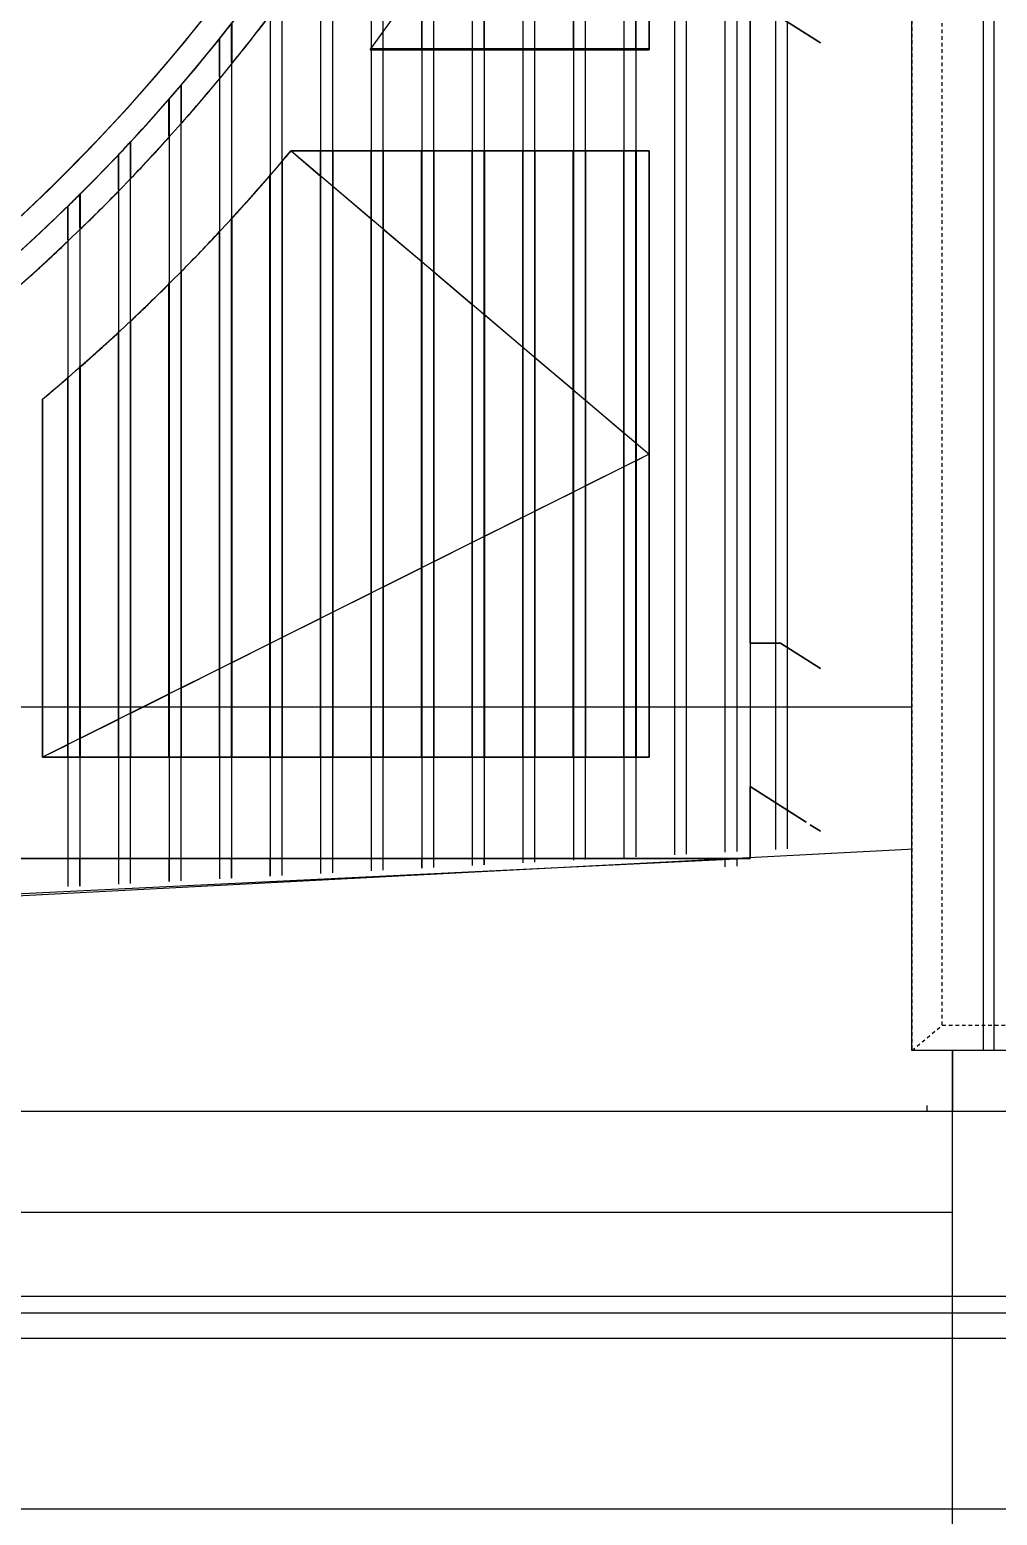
# Model space of a CAD drawing. Header units: millimetres. Extents: x -4391136 to -1798569, y -886572 to -291056.
# Drawn here: x -2253773 to -2252816, y -390540 to -389070 of the extents above; entities that cross this region are included whole.
import ezdxf

# ---------------------------------------------------------------- set-up
doc = ezdxf.new("R2010")
doc.units = ezdxf.units.MM
doc.set_wipeout_variables(frame=1)
doc.linetypes.add('TA_GL_005.00000', pattern=[13.75, 5, -1.25, 1.25, -1.25, 5])
doc.linetypes.add('TA_HL_001.00000', pattern=[6.5, 3.55, -2.95])
for name, color, linetype in [('000 - 0_SYM_DWG_GRIDLINE_MAIN_COLOR_251', 7, 'Continuous'), ('000 - CONCRETE_EX_BUILDING_MAIN_COLOR_1', 7, 'Continuous'), ('000 - CONCRETE_EX_BUILDING_SUB_COLOR_251', 7, 'Continuous'), ('000 - CONCRETE_EX_CANOPY_MAIN_COLOR_251', 7, 'Continuous'), ('000 - CONCRETE_WALL_MAIN_COLOR_1', 7, 'Continuous'), ('010 - ASPG_EXTR_MAIN_COLOR_2', 7, 'Continuous'), ('010 - ASPG_EXTR_WIPEOUT_', 7, 'Continuous'), ('010 - ASPG_FRAMING_MAIN_COLOR_1', 7, 'Continuous'), ('010 - ASPG_FRAMING_SUB_COLOR_2', 7, 'Continuous'), ('_PP-Dim', 7, 'Continuous'), ('Xref-E1-E4$0$E2_Ent2-CRD$0$_Beam', 7, 'Continuous'), ('Xref-E1-E4$0$E2_Ent2-CRD$0$_Col', 7, 'Continuous')]:
    doc.layers.add(name, color=color, linetype=linetype)
doc.styles.add('TA', font='', dxfattribs={"height": 4.5})
doc.styles.get('TA').set_extended_font_data('Cordia New')

# ---------------------------------------------------------------- blocks, each defined once
blk = doc.blocks.new('W-1-PP17-ENT2_REV00_20260527-020919_ELEVATION_2_ST')
at = {"layer": 'Xref-E1-E4$0$E2_Ent2-CRD$0$_Beam', "color": 7, "lineweight": -3}
blk.add_line((-22025, 105590), (-19735, 105590), dxfattribs=at)
at = {"layer": 'Xref-E1-E4$0$E2_Ent2-CRD$0$_Col', "color": 7}
blk.add_lwpolyline([(-19735, 102190), (-19735, 114090), (-19235, 114090), (-19235, 102190)], dxfattribs=at)
blk = doc.blocks.new('*U2335')
at = {"layer": '000 - 0_SYM_DWG_GRIDLINE_MAIN_COLOR_251', "color": 7, "linetype": 'ByBlock', "ltscale": 5}
blk.add_line((20, 0), (-573.796, 0), dxfattribs=at)
at = {"color": 7, "style": 'TA', "flags": 1}
blk.add_attdef('LOCATION', (6, -6), '', height=4.5, rotation=270, dxfattribs=at)
blk = doc.blocks.new('W-1-PP17-ENT2_REV00_20260527-020919_ELEVATION_2_DIMS')
at = {"layer": '000 - 0_SYM_DWG_GRIDLINE_MAIN_COLOR_251', "color": 7, "linetype": 'TA_GL_005.00000', "xscale": 50, "yscale": 50, "zscale": 50, "rotation": 180}
blk.add_blockref('*U2335', (-26525, 106090), dxfattribs=at)
blk = doc.blocks.new('DPA_RF_CANOPY ENTRANCE STRUCTURE _ENT2_I-Shape - Entrance 2_Comment-29717393-ENTRANCE 2 - ENLARGE ELEVATION 2')
at = {"layer": '000 - CONCRETE_WALL_MAIN_COLOR_1', "color": 7}
for p, q in [((-516383.9, 105871.1), (-516383.9, 105690.6)), ((-516408.9, 105690.6), (-516408.9, 105695.3))]:
    blk.add_line(p, q, dxfattribs=at)
blk = doc.blocks.new('A$C3de08056')
at = {"layer": '000 - CONCRETE_WALL_MAIN_COLOR_1', "color": 7}
for p, q in [((-25909.9, -129), (-25913.9, -129)), ((-25913.9, -129), (-25913.9, -154)), ((-25909.9, -158), (-25909.9, -129)), ((-25913.9, -154), (-25923.9, -154)), ((-25923.9, -154), (-25923.9, -239.7)), ((-25919.9, -158), (-25909.9, -158)), ((-25919.9, -239.5), (-25919.9, -158)), ((-25909.9, -239), (-28909.6, -396.2)), ((-26004.4, -244), (-26042.4, -246)), ((-29334.1, -500), (-16609.4, -500)), ((-29309.4, -500), (-16609.4, -500)), ((-16609.4, -683.6), (-29334.1, -683.6)), ((-16609.4, -700), (-29759.4, -700)), ((-16609.4, -725), (-29759.4, -725)), ((-16609.4, -725), (-29509.4, -725)), ((-16609.4, -894), (-29559.4, -894)), ((-16609.4, -894), (-29509.4, -894))]:
    blk.add_line(p, q, dxfattribs=at)
blk.add_blockref('DPA_RF_CANOPY ENTRANCE STRUCTURE _ENT2_I-Shape - Entrance 2_Comment-29717393-ENTRANCE 2 - ENLARGE ELEVATION 2', (490474, -106190), dxfattribs=at)
blk = doc.blocks.new('DPA_CP_Entrance Canopy Curve_Ent 2_Edge Rev B-2 - Entrance Canopy Curve_Right-28747511-ENTRANCE 2 - ELEVATION 2')
at = {"layer": '000 - CONCRETE_EX_BUILDING_SUB_COLOR_251', "color": 7}
for p, q in [((-516578.4, 108215), (-516578.4, 105940.8)), ((-516566.4, 105941.4), (-516566.4, 108215)), ((-516528.4, 108215), (-516528.4, 105943.4)), ((-516516.4, 105944), (-516516.4, 108215)), ((-516478.4, 108215), (-516478.4, 105946)), ((-516466.4, 105946.7), (-516466.4, 108215)), ((-516428.4, 108215), (-516428.4, 105948.7)), ((-516416.4, 105949.3), (-516416.4, 108215)), ((-516616.4, 105938.8), (-516616.4, 107520.6)), ((-516628.4, 107466.8), (-516628.4, 105938.2)), ((-516666.4, 105936.2), (-516666.4, 107331.2)), ((-516678.4, 107295.2), (-516678.4, 105935.6)), ((-516716.4, 105933.6), (-516716.4, 107194.9)), ((-516728.4, 107166.5), (-516728.4, 105932.9)), ((-516766.4, 105930.9), (-516766.4, 107084.3)), ((-516778.4, 107060.4), (-516778.4, 105930.3)), ((-516816.4, 105928.3), (-516816.4, 106989.9)), ((-516828.4, 106969.1), (-516828.4, 105927.7)), ((-516866.4, 105925.7), (-516866.4, 106907.1)), ((-516878.4, 106888.6), (-516878.4, 105925.1)), ((-516916.4, 105923.1), (-516916.4, 106833)), ((-516928.4, 106816.4), (-516928.4, 105922.5)), ((-516966.4, 105920.5), (-516966.4, 106766)), ((-516966.4, 106766), (-516966.4, 106727.7)), ((-516978.4, 106750.9), (-516978.4, 105919.8)), ((-516978.4, 106713.5), (-516978.4, 106750.9)), ((-517016.4, 105917.8), (-517016.4, 106705)), ((-517016.4, 106705), (-517016.4, 106668.7)), ((-517028.4, 106691.1), (-517028.4, 105917.2)), ((-517028.4, 106654.5), (-517028.4, 106691.1)), ((-517066.4, 105915.2), (-517066.4, 106648.9)), ((-517066.4, 106648.9), (-517066.4, 106614)), ((-517078.4, 106636.1), (-517078.4, 105914.6)), ((-517078.4, 106602), (-517078.4, 106636.1)), ((-516907.6, 106640), (-516878.4, 106640)), ((-516878.4, 106640), (-516907.6, 106640)), ((-516907.6, 106640), (-516878.4, 106640)), ((-516878.4, 106640), (-516907.6, 106640)), ((-516907.6, 106640), (-516878.4, 106640)), ((-516878.4, 106640), (-516907.6, 106640)), ((-516878.4, 106040), (-516878.4, 106640)), ((-516866.4, 106640), (-516828.4, 106640)), ((-516828.4, 106640), (-516866.4, 106640)), ((-516866.4, 106640), (-516866.4, 106040)), ((-516866.4, 106640), (-516828.4, 106640)), ((-516828.4, 106640), (-516866.4, 106640)), ((-516866.4, 106640), (-516828.4, 106640)), ((-516828.4, 106640), (-516866.4, 106640)), ((-516828.4, 106040), (-516828.4, 106640)), ((-516816.4, 106640), (-516778.4, 106640)), ((-516778.4, 106640), (-516816.4, 106640)), ((-516816.4, 106640), (-516816.4, 106040)), ((-516816.4, 106640), (-516778.4, 106640)), ((-516778.4, 106640), (-516816.4, 106640)), ((-516816.4, 106640), (-516778.4, 106640)), ((-516778.4, 106640), (-516816.4, 106640)), ((-516778.4, 106040), (-516778.4, 106640)), ((-516766.4, 106640), (-516728.4, 106640)), ((-516728.4, 106640), (-516766.4, 106640)), ((-516766.4, 106640), (-516766.4, 106040)), ((-516766.4, 106640), (-516728.4, 106640)), ((-516728.4, 106640), (-516766.4, 106640)), ((-516766.4, 106640), (-516728.4, 106640)), ((-516728.4, 106640), (-516766.4, 106640)), ((-516728.4, 106040), (-516728.4, 106640)), ((-516716.4, 106640), (-516678.4, 106640)), ((-516678.4, 106640), (-516716.4, 106640)), ((-516716.4, 106640), (-516716.4, 106040)), ((-516716.4, 106640), (-516678.4, 106640)), ((-516678.4, 106640), (-516716.4, 106640)), ((-516716.4, 106640), (-516678.4, 106640)), ((-516678.4, 106640), (-516716.4, 106640)), ((-516678.4, 106040), (-516678.4, 106640)), ((-516666.4, 106640), (-516628.4, 106640)), ((-516628.4, 106640), (-516666.4, 106640)), ((-516666.4, 106640), (-516666.4, 106040)), ((-516666.4, 106640), (-516628.4, 106640)), ((-516628.4, 106640), (-516666.4, 106640)), ((-516666.4, 106640), (-516628.4, 106640)), ((-516628.4, 106640), (-516666.4, 106640)), ((-516628.4, 106040), (-516628.4, 106640)), ((-516616.4, 106640), (-516578.4, 106640)), ((-516578.4, 106640), (-516616.4, 106640)), ((-516616.4, 106640), (-516616.4, 106040)), ((-516616.4, 106640), (-516578.4, 106640)), ((-516578.4, 106640), (-516616.4, 106640)), ((-516616.4, 106640), (-516578.4, 106640)), ((-516578.4, 106640), (-516616.4, 106640)), ((-516578.4, 106040), (-516578.4, 106640)), ((-516566.4, 106640), (-516553.4, 106640)), ((-516553.4, 106640), (-516566.4, 106640)), ((-516566.4, 106640), (-516566.4, 106040)), ((-516566.4, 106640), (-516553.4, 106640)), ((-516553.4, 106640), (-516566.4, 106640)), ((-516566.4, 106640), (-516553.4, 106640)), ((-516553.4, 106640), (-516566.4, 106640)), ((-516553.4, 106640), (-516553.4, 106040)), ((-516553.4, 106040), (-516553.4, 106640)), ((-516553.4, 106640), (-516553.4, 106040)), ((-516553.4, 106040), (-516553.4, 106640)), ((-516553.4, 106640), (-516553.4, 106040)), ((-516553.4, 106040), (-516553.4, 106640)), ((-516916.4, 106630.1), (-516916.4, 106040)), ((-516928.4, 106040), (-516928.4, 106616.6)), ((-517116.4, 105912.6), (-517116.4, 106597.1)), ((-517116.4, 106597.1), (-517116.4, 106564)), ((-517128.4, 106585.3), (-517128.4, 105912)), ((-517128.4, 106552), (-517128.4, 106585.3)), ((-516978.4, 106040), (-516978.4, 106560.3)), ((-516966.4, 106573.8), (-516966.4, 106040)), ((-517016.4, 106521.6), (-517016.4, 106040)), ((-517028.4, 106040), (-517028.4, 106509.6)), ((-517078.4, 106040), (-517078.4, 106460.9)), ((-517066.4, 106471.6), (-517066.4, 106040)), ((-517128.4, 106040), (-517128.4, 106416.6)), ((-517116.4, 106427.2), (-517116.4, 106040)), ((-517153.4, 106040), (-517153.4, 106394.4)), ((-517153.4, 106394.4), (-517153.4, 106040)), ((-517153.4, 106040), (-517153.4, 106394.4)), ((-517153.4, 106394.4), (-517153.4, 106040)), ((-517153.4, 106040), (-517153.4, 106394.4)), ((-517153.4, 106394.4), (-517153.4, 106040)), ((-517128.4, 106040), (-517153.4, 106040)), ((-517153.4, 106040), (-517128.4, 106040)), ((-517128.4, 106040), (-517153.4, 106040)), ((-517153.4, 106040), (-517128.4, 106040)), ((-517128.4, 106040), (-517153.4, 106040)), ((-517153.4, 106040), (-517128.4, 106040)), ((-517078.4, 106040), (-517116.4, 106040)), ((-517116.4, 106040), (-517078.4, 106040)), ((-517078.4, 106040), (-517116.4, 106040)), ((-517116.4, 106040), (-517078.4, 106040)), ((-517078.4, 106040), (-517116.4, 106040)), ((-517116.4, 106040), (-517078.4, 106040)), ((-517028.4, 106040), (-517066.4, 106040)), ((-517066.4, 106040), (-517028.4, 106040)), ((-517028.4, 106040), (-517066.4, 106040)), ((-517066.4, 106040), (-517028.4, 106040)), ((-517028.4, 106040), (-517066.4, 106040)), ((-517066.4, 106040), (-517028.4, 106040)), ((-516978.4, 106040), (-517016.4, 106040)), ((-517016.4, 106040), (-516978.4, 106040)), ((-516978.4, 106040), (-517016.4, 106040)), ((-517016.4, 106040), (-516978.4, 106040)), ((-516978.4, 106040), (-517016.4, 106040)), ((-517016.4, 106040), (-516978.4, 106040)), ((-516928.4, 106040), (-516966.4, 106040)), ((-516966.4, 106040), (-516928.4, 106040)), ((-516928.4, 106040), (-516966.4, 106040)), ((-516966.4, 106040), (-516928.4, 106040)), ((-516928.4, 106040), (-516966.4, 106040)), ((-516966.4, 106040), (-516928.4, 106040)), ((-516878.4, 106040), (-516916.4, 106040)), ((-516916.4, 106040), (-516878.4, 106040)), ((-516878.4, 106040), (-516916.4, 106040)), ((-516916.4, 106040), (-516878.4, 106040)), ((-516878.4, 106040), (-516916.4, 106040)), ((-516916.4, 106040), (-516878.4, 106040)), ((-516828.4, 106040), (-516866.4, 106040)), ((-516866.4, 106040), (-516828.4, 106040)), ((-516828.4, 106040), (-516866.4, 106040)), ((-516866.4, 106040), (-516828.4, 106040)), ((-516828.4, 106040), (-516866.4, 106040)), ((-516866.4, 106040), (-516828.4, 106040)), ((-516778.4, 106040), (-516816.4, 106040)), ((-516816.4, 106040), (-516778.4, 106040)), ((-516778.4, 106040), (-516816.4, 106040)), ((-516816.4, 106040), (-516778.4, 106040)), ((-516778.4, 106040), (-516816.4, 106040)), ((-516816.4, 106040), (-516778.4, 106040)), ((-516728.4, 106040), (-516766.4, 106040)), ((-516766.4, 106040), (-516728.4, 106040)), ((-516728.4, 106040), (-516766.4, 106040)), ((-516766.4, 106040), (-516728.4, 106040)), ((-516728.4, 106040), (-516766.4, 106040)), ((-516766.4, 106040), (-516728.4, 106040)), ((-516678.4, 106040), (-516716.4, 106040)), ((-516716.4, 106040), (-516678.4, 106040)), ((-516678.4, 106040), (-516716.4, 106040)), ((-516716.4, 106040), (-516678.4, 106040)), ((-516678.4, 106040), (-516716.4, 106040)), ((-516716.4, 106040), (-516678.4, 106040)), ((-516628.4, 106040), (-516666.4, 106040)), ((-516666.4, 106040), (-516628.4, 106040)), ((-516628.4, 106040), (-516666.4, 106040)), ((-516666.4, 106040), (-516628.4, 106040)), ((-516628.4, 106040), (-516666.4, 106040)), ((-516666.4, 106040), (-516628.4, 106040)), ((-516578.4, 106040), (-516616.4, 106040)), ((-516616.4, 106040), (-516578.4, 106040)), ((-516578.4, 106040), (-516616.4, 106040)), ((-516616.4, 106040), (-516578.4, 106040)), ((-516578.4, 106040), (-516616.4, 106040)), ((-516616.4, 106040), (-516578.4, 106040)), ((-516553.4, 106040), (-516566.4, 106040)), ((-516566.4, 106040), (-516553.4, 106040)), ((-516553.4, 106040), (-516566.4, 106040)), ((-516566.4, 106040), (-516553.4, 106040)), ((-516553.4, 106040), (-516566.4, 106040)), ((-516566.4, 106040), (-516553.4, 106040))]:
    blk.add_line(p, q, dxfattribs=at)
for radius, start, end in [(1800, 270, 360), (1825, 270.1424, 0), (1800, 270, 326.8114), (1825, 293.8186, 326.8885), (1825, 321.3356, 321.9427), (1825, 321.3356, 321.9427), (1850, 321.0068, 322.9095), (1850, 321.0068, 322.9095), (1850, 321.0068, 322.9095), (1850, 321.0068, 322.9095), (1850, 321.0068, 322.9095), (1850, 321.0068, 322.9095), (1850, 318.6101, 320.4316), (1850, 318.6101, 320.4316), (1850, 318.6101, 320.4316), (1850, 318.6101, 320.4316), (1850, 318.6101, 320.4316), (1850, 318.6101, 320.4316), (1825, 318.8876, 319.4639), (1825, 318.8876, 319.1758), (1825, 319.1942, 319.4639), (1825, 316.5541, 317.1048), (1825, 316.5541, 317.1048), (1850, 316.3128, 318.0349), (1850, 316.3128, 318.0349), (1850, 316.3128, 318.0349), (1850, 316.3128, 318.0349), (1850, 316.3128, 318.0349), (1850, 316.3128, 318.0349), (1950, 319.7024, 320.0908), (1950, 319.7024, 320.0908), (1950, 319.7024, 320.0908), (1950, 319.7024, 320.0908), (1950, 319.7024, 320.0908), (1950, 319.7024, 320.0908), (1950, 317.4899, 319.1714), (1950, 317.4899, 319.1714), (1950, 317.4899, 319.1714), (1950, 317.4899, 319.1714), (1950, 317.4899, 319.1714), (1950, 317.4899, 319.1714), (1825, 314.317, 314.8459), (1825, 314.317, 314.8459), (1850, 314.1222, 315.787), (1850, 314.1222, 315.787), (1850, 314.1222, 315.787), (1850, 314.1222, 315.787), (1850, 314.1222, 315.787), (1850, 314.1222, 315.787), (1950, 315.3633, 316.9589), (1950, 315.3633, 316.9589), (1950, 315.3633, 316.9589), (1950, 315.3633, 316.9589), (1950, 315.3633, 316.9589), (1950, 315.3633, 316.9589), (1850, 311.983, 313.5965), (1850, 311.983, 313.5965), (1850, 311.983, 313.5965), (1850, 311.983, 313.5965), (1850, 311.983, 313.5965), (1850, 311.983, 313.5965), (1950, 313.2861, 314.8648), (1950, 313.2861, 314.8648), (1950, 313.2861, 314.8648), (1950, 313.2861, 314.8648), (1950, 313.2861, 314.8648), (1950, 313.2861, 314.8648), (1950, 311.3215, 312.8142), (1950, 311.3215, 312.8142), (1950, 311.3215, 312.8142), (1950, 311.3215, 312.8142), (1950, 311.3215, 312.8142), (1950, 311.3215, 312.8142), (1950, 309.8683, 310.8501), (1950, 309.8683, 310.8501), (1950, 309.8683, 310.8501), (1950, 309.8683, 310.8501), (1950, 309.8683, 310.8501), (1950, 309.8683, 310.8501)]:
    blk.add_arc((-518403.4, 107891.1), radius, start, end, dxfattribs=at)
blk = doc.blocks.new('DPA_CP_Entrance Canopy Curve_Ent 2_Edge Rev B-1 - Entrance Canopy Curve_Left-31479712-ENTRANCE 2 - ELEVATION 2')
at = {"layer": '000 - CONCRETE_EX_BUILDING_SUB_COLOR_251', "color": 7}
for p, q in [((-516966.4, 106727.7), (-516966.4, 106766)), ((-516966.4, 106766), (-516966.4, 106727.7)), ((-516978.4, 106750.9), (-516978.4, 106713.5)), ((-516978.4, 106713.5), (-516978.4, 106750.9)), ((-517016.4, 106668.7), (-517016.4, 106705)), ((-517016.4, 106705), (-517016.4, 106668.7)), ((-517028.4, 106691.1), (-517028.4, 106654.5)), ((-517028.4, 106654.5), (-517028.4, 106691.1)), ((-517066.4, 106614), (-517066.4, 106648.9)), ((-517066.4, 106648.9), (-517066.4, 106614)), ((-517078.4, 106636.1), (-517078.4, 106602)), ((-517078.4, 106602), (-517078.4, 106636.1)), ((-516907.6, 106640), (-516878.4, 106615.2)), ((-516907.6, 106640), (-516878.4, 106640)), ((-516878.4, 106640), (-516907.6, 106640)), ((-516907.6, 106640), (-516878.4, 106640)), ((-516878.4, 106640), (-516907.6, 106640)), ((-516907.6, 106640), (-516878.4, 106640)), ((-516878.4, 106640), (-516907.6, 106640)), ((-516878.4, 106640), (-516878.4, 106040)), ((-516878.4, 106040), (-516878.4, 106640)), ((-516866.4, 106640), (-516828.4, 106640)), ((-516828.4, 106640), (-516866.4, 106640)), ((-516866.4, 106040), (-516866.4, 106640)), ((-516866.4, 106640), (-516866.4, 106040)), ((-516866.4, 106640), (-516828.4, 106640)), ((-516828.4, 106640), (-516866.4, 106640)), ((-516866.4, 106640), (-516828.4, 106640)), ((-516828.4, 106640), (-516866.4, 106640)), ((-516828.4, 106640), (-516828.4, 106040)), ((-516828.4, 106040), (-516828.4, 106640)), ((-516816.4, 106640), (-516778.4, 106640)), ((-516778.4, 106640), (-516816.4, 106640)), ((-516816.4, 106040), (-516816.4, 106640)), ((-516816.4, 106640), (-516816.4, 106040)), ((-516816.4, 106640), (-516778.4, 106640)), ((-516778.4, 106640), (-516816.4, 106640)), ((-516816.4, 106640), (-516778.4, 106640)), ((-516778.4, 106640), (-516816.4, 106640)), ((-516778.4, 106640), (-516778.4, 106040)), ((-516778.4, 106040), (-516778.4, 106640)), ((-516766.4, 106640), (-516728.4, 106640)), ((-516728.4, 106640), (-516766.4, 106640)), ((-516766.4, 106040), (-516766.4, 106640)), ((-516766.4, 106640), (-516766.4, 106040)), ((-516766.4, 106640), (-516728.4, 106640)), ((-516728.4, 106640), (-516766.4, 106640)), ((-516766.4, 106640), (-516728.4, 106640)), ((-516728.4, 106640), (-516766.4, 106640)), ((-516728.4, 106640), (-516728.4, 106040)), ((-516728.4, 106040), (-516728.4, 106640)), ((-516716.4, 106640), (-516678.4, 106640)), ((-516678.4, 106640), (-516716.4, 106640)), ((-516716.4, 106040), (-516716.4, 106640)), ((-516716.4, 106640), (-516716.4, 106040)), ((-516716.4, 106640), (-516678.4, 106640)), ((-516678.4, 106640), (-516716.4, 106640)), ((-516716.4, 106640), (-516678.4, 106640)), ((-516678.4, 106640), (-516716.4, 106640)), ((-516678.4, 106640), (-516678.4, 106040)), ((-516678.4, 106040), (-516678.4, 106640)), ((-516666.4, 106640), (-516628.4, 106640)), ((-516628.4, 106640), (-516666.4, 106640)), ((-516666.4, 106040), (-516666.4, 106640)), ((-516666.4, 106640), (-516666.4, 106040)), ((-516666.4, 106640), (-516628.4, 106640)), ((-516628.4, 106640), (-516666.4, 106640)), ((-516666.4, 106640), (-516628.4, 106640)), ((-516628.4, 106640), (-516666.4, 106640)), ((-516628.4, 106640), (-516628.4, 106040)), ((-516628.4, 106040), (-516628.4, 106640)), ((-516616.4, 106640), (-516578.4, 106640)), ((-516578.4, 106640), (-516616.4, 106640)), ((-516616.4, 106040), (-516616.4, 106640)), ((-516616.4, 106640), (-516616.4, 106040)), ((-516616.4, 106640), (-516578.4, 106640)), ((-516578.4, 106640), (-516616.4, 106640)), ((-516616.4, 106640), (-516578.4, 106640)), ((-516578.4, 106640), (-516616.4, 106640)), ((-516578.4, 106640), (-516578.4, 106040)), ((-516578.4, 106040), (-516578.4, 106640)), ((-516566.4, 106640), (-516553.4, 106640)), ((-516553.4, 106640), (-516566.4, 106640)), ((-516566.4, 106040), (-516566.4, 106640)), ((-516566.4, 106640), (-516566.4, 106040)), ((-516566.4, 106640), (-516553.4, 106640)), ((-516553.4, 106640), (-516566.4, 106640)), ((-516566.4, 106640), (-516553.4, 106640)), ((-516553.4, 106640), (-516566.4, 106640)), ((-516553.4, 106640), (-516553.4, 106040)), ((-516553.4, 106040), (-516553.4, 106640)), ((-516553.4, 106640), (-516553.4, 106040)), ((-516553.4, 106040), (-516553.4, 106640)), ((-516553.4, 106640), (-516553.4, 106040)), ((-516553.4, 106040), (-516553.4, 106640)), ((-516916.4, 106040), (-516916.4, 106630.1)), ((-516916.4, 106630.1), (-516916.4, 106040)), ((-516928.4, 106616.6), (-516928.4, 106040)), ((-516928.4, 106040), (-516928.4, 106616.6)), ((-516866.4, 106605.1), (-516828.4, 106572.9)), ((-517116.4, 106564), (-517116.4, 106597.1)), ((-517116.4, 106597.1), (-517116.4, 106564)), ((-517128.4, 106585.3), (-517128.4, 106552)), ((-517128.4, 106552), (-517128.4, 106585.3)), ((-516978.4, 106560.3), (-516978.4, 106040)), ((-516978.4, 106040), (-516978.4, 106560.3)), ((-516966.4, 106040), (-516966.4, 106573.8)), ((-516966.4, 106573.8), (-516966.4, 106040)), ((-516816.4, 106562.7), (-516778.4, 106530.6)), ((-517016.4, 106040), (-517016.4, 106521.6)), ((-517016.4, 106521.6), (-517016.4, 106040)), ((-516766.4, 106520.4), (-516728.4, 106488.2)), ((-517028.4, 106509.6), (-517028.4, 106040)), ((-517028.4, 106040), (-517028.4, 106509.6)), ((-516716.4, 106478.1), (-516678.4, 106445.9)), ((-517078.4, 106460.9), (-517078.4, 106040)), ((-517078.4, 106040), (-517078.4, 106460.9)), ((-517066.4, 106040), (-517066.4, 106471.6)), ((-517066.4, 106471.6), (-517066.4, 106040)), ((-516666.4, 106435.7), (-516628.4, 106403.5)), ((-517128.4, 106416.6), (-517128.4, 106040)), ((-517128.4, 106040), (-517128.4, 106416.6)), ((-517116.4, 106040), (-517116.4, 106427.2)), ((-517116.4, 106427.2), (-517116.4, 106040)), ((-517153.4, 106040), (-517153.4, 106394.4)), ((-517153.4, 106394.4), (-517153.4, 106040)), ((-517153.4, 106040), (-517153.4, 106394.4)), ((-517153.4, 106394.4), (-517153.4, 106040)), ((-517153.4, 106040), (-517153.4, 106394.4)), ((-517153.4, 106394.4), (-517153.4, 106040)), ((-516616.4, 106393.4), (-516578.4, 106361.2)), ((-516566.4, 106351), (-516553.4, 106340)), ((-516553.4, 106340), (-516566.4, 106333.5)), ((-516578.4, 106327.5), (-516616.4, 106308.5)), ((-516628.4, 106302.5), (-516666.4, 106283.5)), ((-516678.4, 106277.5), (-516716.4, 106258.5)), ((-516728.4, 106252.5), (-516766.4, 106233.5)), ((-516778.4, 106227.5), (-516816.4, 106208.5)), ((-516828.4, 106202.5), (-516866.4, 106183.5)), ((-516878.4, 106177.5), (-516916.4, 106158.5)), ((-516928.4, 106152.5), (-516966.4, 106133.5)), ((-516978.4, 106127.5), (-517016.4, 106108.5)), ((-517028.4, 106102.5), (-517066.4, 106083.5)), ((-517078.4, 106077.5), (-517116.4, 106058.5)), ((-517128.4, 106052.5), (-517153.4, 106040)), ((-517128.4, 106040), (-517153.4, 106040)), ((-517153.4, 106040), (-517128.4, 106040)), ((-517128.4, 106040), (-517153.4, 106040)), ((-517153.4, 106040), (-517128.4, 106040)), ((-517128.4, 106040), (-517153.4, 106040)), ((-517153.4, 106040), (-517128.4, 106040)), ((-517078.4, 106040), (-517116.4, 106040)), ((-517116.4, 106040), (-517078.4, 106040)), ((-517078.4, 106040), (-517116.4, 106040)), ((-517116.4, 106040), (-517078.4, 106040)), ((-517078.4, 106040), (-517116.4, 106040)), ((-517116.4, 106040), (-517078.4, 106040)), ((-517028.4, 106040), (-517066.4, 106040)), ((-517066.4, 106040), (-517028.4, 106040)), ((-517028.4, 106040), (-517066.4, 106040)), ((-517066.4, 106040), (-517028.4, 106040)), ((-517028.4, 106040), (-517066.4, 106040)), ((-517066.4, 106040), (-517028.4, 106040)), ((-516978.4, 106040), (-517016.4, 106040)), ((-517016.4, 106040), (-516978.4, 106040)), ((-516978.4, 106040), (-517016.4, 106040)), ((-517016.4, 106040), (-516978.4, 106040)), ((-516978.4, 106040), (-517016.4, 106040)), ((-517016.4, 106040), (-516978.4, 106040)), ((-516928.4, 106040), (-516966.4, 106040)), ((-516966.4, 106040), (-516928.4, 106040)), ((-516928.4, 106040), (-516966.4, 106040)), ((-516966.4, 106040), (-516928.4, 106040)), ((-516928.4, 106040), (-516966.4, 106040)), ((-516966.4, 106040), (-516928.4, 106040)), ((-516878.4, 106040), (-516916.4, 106040)), ((-516916.4, 106040), (-516878.4, 106040)), ((-516878.4, 106040), (-516916.4, 106040)), ((-516916.4, 106040), (-516878.4, 106040)), ((-516878.4, 106040), (-516916.4, 106040)), ((-516916.4, 106040), (-516878.4, 106040)), ((-516828.4, 106040), (-516866.4, 106040)), ((-516866.4, 106040), (-516828.4, 106040)), ((-516828.4, 106040), (-516866.4, 106040)), ((-516866.4, 106040), (-516828.4, 106040)), ((-516828.4, 106040), (-516866.4, 106040)), ((-516866.4, 106040), (-516828.4, 106040)), ((-516778.4, 106040), (-516816.4, 106040)), ((-516816.4, 106040), (-516778.4, 106040)), ((-516778.4, 106040), (-516816.4, 106040)), ((-516816.4, 106040), (-516778.4, 106040)), ((-516778.4, 106040), (-516816.4, 106040)), ((-516816.4, 106040), (-516778.4, 106040)), ((-516728.4, 106040), (-516766.4, 106040)), ((-516766.4, 106040), (-516728.4, 106040)), ((-516728.4, 106040), (-516766.4, 106040)), ((-516766.4, 106040), (-516728.4, 106040)), ((-516728.4, 106040), (-516766.4, 106040)), ((-516766.4, 106040), (-516728.4, 106040)), ((-516678.4, 106040), (-516716.4, 106040)), ((-516716.4, 106040), (-516678.4, 106040)), ((-516678.4, 106040), (-516716.4, 106040)), ((-516716.4, 106040), (-516678.4, 106040)), ((-516678.4, 106040), (-516716.4, 106040)), ((-516716.4, 106040), (-516678.4, 106040)), ((-516628.4, 106040), (-516666.4, 106040)), ((-516666.4, 106040), (-516628.4, 106040)), ((-516628.4, 106040), (-516666.4, 106040)), ((-516666.4, 106040), (-516628.4, 106040)), ((-516628.4, 106040), (-516666.4, 106040)), ((-516666.4, 106040), (-516628.4, 106040)), ((-516578.4, 106040), (-516616.4, 106040)), ((-516616.4, 106040), (-516578.4, 106040)), ((-516578.4, 106040), (-516616.4, 106040)), ((-516616.4, 106040), (-516578.4, 106040)), ((-516578.4, 106040), (-516616.4, 106040)), ((-516616.4, 106040), (-516578.4, 106040)), ((-516553.4, 106040), (-516566.4, 106040)), ((-516566.4, 106040), (-516553.4, 106040)), ((-516553.4, 106040), (-516566.4, 106040)), ((-516566.4, 106040), (-516553.4, 106040)), ((-516553.4, 106040), (-516566.4, 106040)), ((-516566.4, 106040), (-516553.4, 106040))]:
    blk.add_line(p, q, dxfattribs=at)
for radius, start, end in [(1800, 270, 326.8114), (1800, 270, 326.8114), (1825, 293.8186, 326.8885), (1825, 293.8186, 326.8885), (1825, 321.3356, 321.9427), (1825, 321.3356, 321.9427), (1850, 321.0068, 322.9095), (1850, 321.0068, 322.9095), (1850, 321.0068, 322.9095), (1850, 321.0068, 322.9095), (1850, 321.0068, 322.9095), (1850, 321.0068, 322.9095), (1850, 318.6101, 320.4316), (1850, 318.6101, 320.4316), (1850, 318.6101, 320.4316), (1850, 318.6101, 320.4316), (1850, 318.6101, 320.4316), (1850, 318.6101, 320.4316), (1825, 318.8876, 319.1758), (1825, 318.8876, 319.1758), (1825, 319.1942, 319.4639), (1825, 319.1942, 319.4639), (1825, 316.5541, 317.1048), (1825, 316.5541, 317.1048), (1850, 316.3128, 318.0349), (1850, 316.3128, 318.0349), (1850, 316.3128, 318.0349), (1850, 316.3128, 318.0349), (1850, 316.3128, 318.0349), (1850, 316.3128, 318.0349), (1950, 319.7024, 320.0908), (1950, 319.7024, 320.0908), (1950, 319.7024, 320.0908), (1950, 319.7024, 320.0908), (1950, 319.7024, 320.0908), (1950, 319.7024, 320.0908), (1950, 317.4899, 319.1714), (1950, 317.4899, 319.1714), (1950, 317.4899, 319.1714), (1950, 317.4899, 319.1714), (1950, 317.4899, 319.1714), (1950, 317.4899, 319.1714), (1825, 314.317, 314.8459), (1825, 314.317, 314.8459), (1850, 314.1222, 315.787), (1850, 314.1222, 315.787), (1850, 314.1222, 315.787), (1850, 314.1222, 315.787), (1850, 314.1222, 315.787), (1850, 314.1222, 315.787), (1950, 315.3633, 316.9589), (1950, 315.3633, 316.9589), (1950, 315.3633, 316.9589), (1950, 315.3633, 316.9589), (1950, 315.3633, 316.9589), (1950, 315.3633, 316.9589), (1850, 311.983, 313.5965), (1850, 311.983, 313.5965), (1850, 311.983, 313.5965), (1850, 311.983, 313.5965), (1850, 311.983, 313.5965), (1850, 311.983, 313.5965), (1950, 313.2861, 314.8648), (1950, 313.2861, 314.8648), (1950, 313.2861, 314.8648), (1950, 313.2861, 314.8648), (1950, 313.2861, 314.8648), (1950, 313.2861, 314.8648), (1950, 311.3215, 312.8142), (1950, 311.3215, 312.8142), (1950, 311.3215, 312.8142), (1950, 311.3215, 312.8142), (1950, 311.3215, 312.8142), (1950, 311.3215, 312.8142), (1950, 309.8683, 310.8501), (1950, 309.8683, 310.8501), (1950, 309.8683, 310.8501), (1950, 309.8683, 310.8501), (1950, 309.8683, 310.8501), (1950, 309.8683, 310.8501)]:
    blk.add_arc((-518403.4, 107891.1), radius, start, end, dxfattribs=at)
blk = doc.blocks.new('W-1-PP17-ENT2_REV00_20260527-020919_ELEVATION_2_EX')
at = {"layer": '000 - CONCRETE_EX_BUILDING_SUB_COLOR_251', "color": 7}
for name in ['DPA_CP_Entrance Canopy Curve_Ent 2_Edge Rev B-1 - Entrance Canopy Curve_Left-31479712-ENTRANCE 2 - ELEVATION 2', 'DPA_CP_Entrance Canopy Curve_Ent 2_Edge Rev B-2 - Entrance Canopy Curve_Right-28747511-ENTRANCE 2 - ELEVATION 2']:
    blk.add_blockref(name, (496518.4, 0), dxfattribs=at)
at = {"color": 7}
blk.add_blockref('A$C3de08056', (6174.9, 106190), dxfattribs=at)
blk = doc.blocks.new('*U2076')
at = {"color": 7}
blk.add_wipeout([(50, 0), (1840, 0), (1840, 2480), (50, 2480)], dxfattribs=at).dxf.layer = '010 - ASPG_EXTR_WIPEOUT_'
at = {"layer": '010 - ASPG_EXTR_MAIN_COLOR_2', "color": 7}
blk.add_lwpolyline([(1759, 0), (1769.2, 0), (1769.2, 2480), (1759, 2480)], close=True, dxfattribs=at)
at = {"layer": '010 - ASPG_FRAMING_SUB_COLOR_2', "color": 7}
blk.add_lwpolyline([(50, 0), (1840, 0), (1840, 2480), (50, 2480)], close=True, dxfattribs=at)
blk = doc.blocks.new('*U2401')
at = {"layer": '010 - ASPG_FRAMING_MAIN_COLOR_1', "color": 7, "linetype": 'ByBlock'}
for points in [[(0, 0), (0, 1780), (25, 1750), (25, 30), (0, 0)], [(1240, 1780), (0, 1780), (25, 1750), (1215, 1750)]]:
    blk.add_lwpolyline(points, close=True, dxfattribs=at)
blk = doc.blocks.new('A$C29b2c89e')
at = {"layer": '000 - CONCRETE_EX_CANOPY_MAIN_COLOR_251', "color": 7}
for p, q in [((6620.5, -10415.4), (6620.5, -10950)), ((6620.5, -10950), (6620.5, -10415.4)), ((6620.5, -10415.4), (6620.5, -10948.9)), ((6620.5, -10948.9), (6620.5, -10415.4)), ((6607.5, -10948.9), (6607.5, -10449.9)), ((6595.5, -10481.8), (6595.5, -10948.9)), ((6557.5, -10948.9), (6557.5, -10577.5)), ((6545.5, -10603.2), (6545.5, -10948.9)), ((6507.5, -10948.9), (6507.5, -10684.4)), ((6495.5, -10707.1), (6495.5, -10948.9)), ((6457.5, -10948.9), (6457.5, -10774.2)), ((6445.5, -10795.4), (6445.5, -10948.9)), ((6407.5, -10948.9), (6407.5, -10856.5)), ((6395.5, -10874.3), (6395.5, -10948.9)), ((6720.5, -11536.9), (6720.5, -10898.9)), ((6720.5, -10898.9), (6790, -10943.1)), ((6790, -10943.1), (6720.5, -10898.9)), ((6720.5, -10898.9), (6720.5, -11536.9)), ((6720.5, -11536.9), (6720.5, -10898.9)), ((6720.5, -10898.9), (6790, -10943.1)), ((6790, -10943.1), (6720.5, -10898.9)), ((6720.5, -10898.9), (6720.5, -11536.9)), ((6745.5, -10914.8), (6745.5, -11536.9)), ((6207.5, -10962.3), (6207.5, -10924)), ((6207.5, -10924), (6207.5, -10962.3)), ((6357.5, -10948.9), (6357.5, -10930.8)), ((6757.5, -11541.4), (6757.5, -10922.5)), ((6195.5, -10939.1), (6195.5, -10976.5)), ((6195.5, -10976.5), (6195.5, -10939.1)), ((6620.5, -10950), (6344.6, -10950)), ((6344.6, -10950), (6620.5, -10950)), ((6620.5, -10948.9), (6345.4, -10948.9)), ((6345.4, -10948.9), (6620.5, -10948.9)), ((6157.5, -11021.3), (6157.5, -10985)), ((6157.5, -10985), (6157.5, -11021.3)), ((6145.5, -10998.9), (6145.5, -11035.5)), ((6145.5, -11035.5), (6145.5, -10998.9)), ((6095.5, -11053.9), (6095.5, -11088)), ((6095.5, -11088), (6095.5, -11053.9)), ((6107.5, -11076), (6107.5, -11041.1)), ((6107.5, -11041.1), (6107.5, -11076)), ((6266.3, -11050), (6620.5, -11350)), ((6266.3, -11050), (6620.5, -11050)), ((6295.5, -11050), (6266.3, -11050)), ((6266.3, -11050), (6620.5, -11050)), ((6620.5, -11050), (6266.3, -11050)), ((6266.3, -11050), (6620.5, -11050)), ((6620.5, -11050), (6266.3, -11050)), ((6295.5, -11050), (6295.5, -11650)), ((6295.5, -11650), (6295.5, -11050)), ((6345.5, -11050), (6307.5, -11050)), ((6307.5, -11650), (6307.5, -11050)), ((6307.5, -11050), (6307.5, -11650)), ((6345.5, -11050), (6345.5, -11650)), ((6345.5, -11650), (6345.5, -11050)), ((6395.5, -11050), (6357.5, -11050)), ((6357.5, -11650), (6357.5, -11050)), ((6357.5, -11050), (6357.5, -11650)), ((6395.5, -11050), (6395.5, -11650)), ((6395.5, -11650), (6395.5, -11050)), ((6445.5, -11050), (6407.5, -11050)), ((6407.5, -11650), (6407.5, -11050)), ((6407.5, -11050), (6407.5, -11650)), ((6445.5, -11050), (6445.5, -11650)), ((6445.5, -11650), (6445.5, -11050)), ((6495.5, -11050), (6457.5, -11050)), ((6457.5, -11650), (6457.5, -11050)), ((6457.5, -11050), (6457.5, -11650)), ((6495.5, -11050), (6495.5, -11650)), ((6495.5, -11650), (6495.5, -11050)), ((6545.5, -11050), (6507.5, -11050)), ((6507.5, -11650), (6507.5, -11050)), ((6507.5, -11050), (6507.5, -11650)), ((6545.5, -11050), (6545.5, -11650)), ((6545.5, -11650), (6545.5, -11050)), ((6595.5, -11050), (6557.5, -11050)), ((6557.5, -11650), (6557.5, -11050)), ((6557.5, -11050), (6557.5, -11650)), ((6595.5, -11050), (6595.5, -11650)), ((6595.5, -11650), (6595.5, -11050)), ((6620.5, -11050), (6607.5, -11050)), ((6607.5, -11650), (6607.5, -11050)), ((6607.5, -11050), (6607.5, -11650)), ((6620.5, -11050), (6620.5, -11650)), ((6620.5, -11650), (6620.5, -11050)), ((6620.5, -11050), (6620.5, -11650)), ((6620.5, -11650), (6620.5, -11050)), ((6620.5, -11050), (6620.5, -11650)), ((6620.5, -11650), (6620.5, -11050)), ((6257.5, -11650), (6257.5, -11059.9)), ((6257.5, -11059.9), (6257.5, -11650)), ((6245.5, -11073.4), (6245.5, -11650)), ((6245.5, -11650), (6245.5, -11073.4)), ((6057.5, -11126), (6057.5, -11092.9)), ((6057.5, -11092.9), (6057.5, -11126)), ((6045.5, -11104.7), (6045.5, -11138)), ((6045.5, -11138), (6045.5, -11104.7)), ((6207.5, -11650), (6207.5, -11116.2)), ((6207.5, -11116.2), (6207.5, -11650)), ((6195.5, -11129.7), (6195.5, -11650)), ((6195.5, -11650), (6195.5, -11129.7)), ((6157.5, -11650), (6157.5, -11168.4)), ((6157.5, -11168.4), (6157.5, -11650)), ((6145.5, -11180.4), (6145.5, -11650)), ((6145.5, -11650), (6145.5, -11180.4)), ((6095.5, -11229.1), (6095.5, -11650)), ((6095.5, -11650), (6095.5, -11229.1)), ((6107.5, -11650), (6107.5, -11218.4)), ((6107.5, -11218.4), (6107.5, -11650)), ((6045.5, -11273.4), (6045.5, -11650)), ((6045.5, -11650), (6045.5, -11273.4)), ((6057.5, -11650), (6057.5, -11262.8)), ((6057.5, -11262.8), (6057.5, -11650)), ((6020.5, -11650), (6020.5, -11295.6)), ((6020.5, -11295.6), (6020.5, -11650)), ((6020.5, -11650), (6020.5, -11295.6)), ((6020.5, -11295.6), (6020.5, -11650)), ((6020.5, -11650), (6020.5, -11295.6)), ((6020.5, -11295.6), (6020.5, -11650)), ((6620.5, -11350), (6020.5, -11650)), ((6750.5, -11536.9), (6720.5, -11536.9)), ((6720.5, -11536.9), (6750.5, -11536.9)), ((6750.5, -11536.9), (6720.5, -11536.9)), ((6720.5, -11536.9), (6750.5, -11536.9)), ((6790, -11562), (6750.5, -11536.9)), ((6750.5, -11536.9), (6790, -11562)), ((6790, -11562), (6750.5, -11536.9)), ((6750.5, -11536.9), (6790, -11562)), ((6620.5, -11650), (6020.5, -11650)), ((6020.5, -11650), (6045.5, -11650)), ((6620.5, -11650), (6020.5, -11650)), ((6020.5, -11650), (6620.5, -11650)), ((6620.5, -11650), (6020.5, -11650)), ((6020.5, -11650), (6620.5, -11650)), ((6057.5, -11650), (6095.5, -11650)), ((6107.5, -11650), (6145.5, -11650)), ((6157.5, -11650), (6195.5, -11650)), ((6207.5, -11650), (6245.5, -11650)), ((6257.5, -11650), (6295.5, -11650)), ((6307.5, -11650), (6345.5, -11650)), ((6357.5, -11650), (6395.5, -11650)), ((6407.5, -11650), (6445.5, -11650)), ((6457.5, -11650), (6495.5, -11650)), ((6507.5, -11650), (6545.5, -11650)), ((6557.5, -11650), (6595.5, -11650)), ((6607.5, -11650), (6620.5, -11650)), ((6720.5, -11750), (6720.5, -11678.9)), ((6720.5, -11678.9), (6776, -11714.2)), ((6776, -11714.2), (6720.5, -11678.9)), ((6720.5, -11678.9), (6720.5, -11750)), ((6720.5, -11750), (6720.5, -11678.9)), ((6720.5, -11678.9), (6776, -11714.2)), ((6776, -11714.2), (6720.5, -11678.9)), ((6720.5, -11678.9), (6720.5, -11750)), ((6780, -11716.8), (6790, -11723.1)), ((6790, -11723.1), (6780, -11716.8)), ((6780, -11716.8), (6790, -11723.1)), ((6790, -11723.1), (6780, -11716.8)), ((4765.5, -11750), (6720.5, -11750)), ((6720.5, -11750), (4765.5, -11750)), ((4765.5, -11750), (6720.5, -11750)), ((6720.5, -11750), (4765.5, -11750)), ((6045.5, -11750), (6045.5, -11778)), ((6057.5, -11777.4), (6057.5, -11750)), ((6095.5, -11750), (6095.5, -11775.4)), ((6107.5, -11774.8), (6107.5, -11750)), ((6145.5, -11750), (6145.5, -11772.8)), ((6157.5, -11772.2), (6157.5, -11750)), ((6195.5, -11750), (6195.5, -11770.2)), ((6207.5, -11769.5), (6207.5, -11750)), ((6245.5, -11750), (6245.5, -11767.5)), ((6257.5, -11766.9), (6257.5, -11750)), ((6295.5, -11750), (6295.5, -11764.9)), ((6307.5, -11764.3), (6307.5, -11750)), ((6345.5, -11750), (6345.5, -11762.3)), ((6357.5, -11761.7), (6357.5, -11750)), ((6395.5, -11750), (6395.5, -11759.7)), ((6407.5, -11759.1), (6407.5, -11750)), ((6445.5, -11750), (6445.5, -11757.1)), ((6457.5, -11756.4), (6457.5, -11750)), ((6495.5, -11750), (6495.5, -11754.4)), ((6507.5, -11753.8), (6507.5, -11750)), ((6695.5, -11750), (6695.5, -11758.3)), ((6707.5, -11757.6), (6707.5, -11750))]:
    blk.add_line(p, q, dxfattribs=at)
blk.add_lwpolyline([(6655.5, -9210), (6655.5, -9460), (6720.5, -9460), (6720.5, -11750), (4770.5, -11844.8), (4745.5, -11846.2), (4495.5, -11859.3), (4495.5, -11818.9), (4445.5, -11818.9), (4445.5, -11812.9), (4495.5, -11812.9), (4495.5, -11618.9), (4295.5, -11618.9), (4295.5, -11598.9), (4770.5, -11598.9, 0.414214), (6570.5, -9798.9), (6570.5, -9210)], format="xyb", close=True, dxfattribs=at)
for radius, start, end in [(1850, 270, 0), (1800, 270, 0), (1800, 270, 0), (1850, 270, 0), (1850, 270, 0), (1850, 270, 0), (1850, 270, 0), (1825, 316.3044, 0), (1950, 323.8223, 341.5713), (1950, 323.8223, 341.5713), (1950, 323.8612, 341.5713), (1950, 323.8612, 341.5713), (1825, 316.3044, 326.8885), (1850, 321.0068, 322.9095), (1825, 321.3356, 321.9427), (1825, 321.3356, 321.9427), (1850, 318.6101, 320.4316), (1825, 318.8876, 319.4639), (1825, 318.8876, 319.4639), (1850, 316.3128, 318.0349), (1950, 309.8683, 320.0908), (1950, 309.8683, 320.0908), (1950, 309.8683, 320.0908), (1950, 309.8683, 320.0908), (1950, 309.8683, 320.0908), (1825, 316.5541, 317.1048), (1825, 316.5541, 317.1048), (1950, 319.7411, 320.0908), (1825, 270.1424, 316.2907), (1825, 293.8186, 316.2907), (1950, 317.4899, 319.1714), (1825, 314.317, 314.8459), (1825, 314.317, 314.8459), (1850, 314.1222, 315.787), (1850, 311.983, 313.5965), (1950, 315.3633, 316.9589), (1950, 313.2861, 314.8648), (1950, 311.3215, 312.8142), (1950, 309.8683, 310.8501)]:
    blk.add_arc((4770.5, -9798.9), radius, start, end, dxfattribs=at)

msp = doc.modelspace()

# ---------------------------------------------------------------- block references
at = {"color": 7}
msp.add_blockref('W-1-PP17-ENT2_REV00_20260527-020919_ELEVATION_2_DIMS', (-2233125.2, -495830.4), dxfattribs=at)
at = {"layer": '_PP-Dim', "color": 7}
msp.add_blockref('W-1-PP17-ENT2_REV00_20260527-020919_ELEVATION_2_ST', (-2233125.2, -495830.4), dxfattribs=at)

# ---------------------------------------------------------------- next in the draw order: block references
at = {"color": 7}
msp.add_blockref('W-1-PP17-ENT2_REV00_20260527-020919_ELEVATION_2_EX', (-2233125.2, -495830.4), dxfattribs=at)

# ---------------------------------------------------------------- next in the draw order: block references
at = {"color": 7, "xscale": -1}
msp.add_blockref('*U2076', (-2251060.2, -390080.4), dxfattribs=at)
at = {"layer": '000 - CONCRETE_EX_BUILDING_MAIN_COLOR_1', "color": 7}
msp.add_blockref('A$C29b2c89e', (-2259780.8, -378140.4), dxfattribs=at)

# ---------------------------------------------------------------- next in the draw order: block references
at = {"color": 7, "linetype": 'TA_HL_001.00000', "xscale": -1, "yscale": -1, "rotation": 270}
msp.add_blockref('*U2401', (-2251120.2, -390080.4), dxfattribs=at)

doc.saveas('drawing.dxf')
